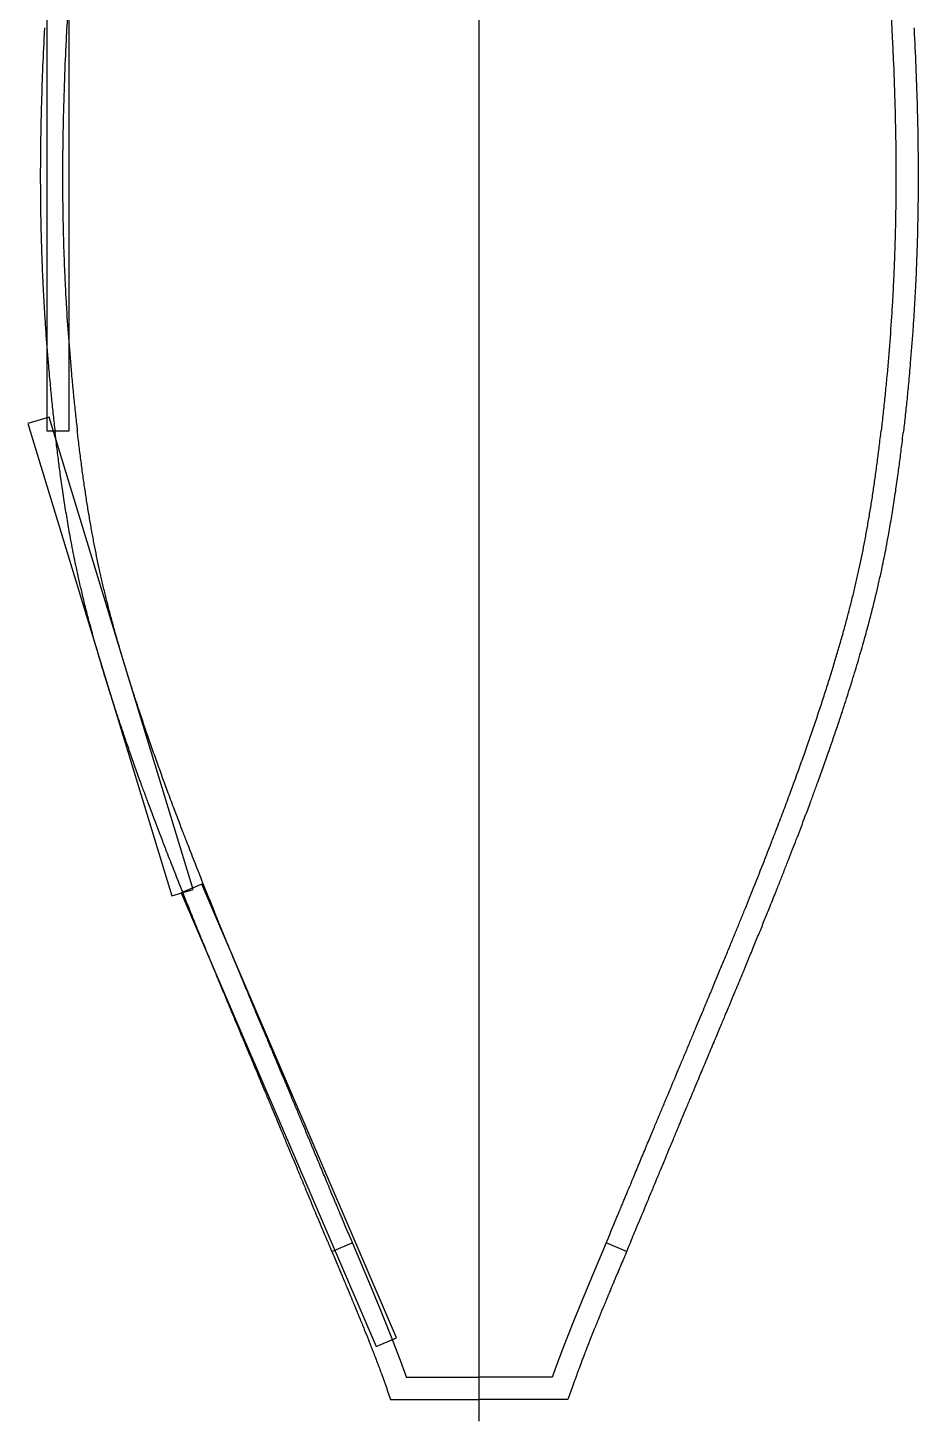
# Model space of a CAD drawing. Header units: millimetres. Extents: x -2789 to 12250, y -4440 to 7168.
# Drawn here: x -408 to 1396, y -4440 to -1618 of the extents above; entities that cross this region are included whole.
import ezdxf

# ---------------------------------------------------------------- set-up
doc = ezdxf.new("R2010")
doc.units = ezdxf.units.MM
doc.header["$MEASUREMENT"] = 0

msp = doc.modelspace()

# ---------------------------------------------------------------- linework, layer by layer
for p, q in [((506.47654, -4440.28565), (506.47654, 1371.62064)), ((506.47654, -4440.28565), (506.47654, 1371.62064)), ((207.80824, -4096.38565), (249.29307, -4078.94978)), ((805.14484, -4096.38565), (763.66001, -4078.94978))]:
    msp.add_line(p, q)
at = {"color": 7, "linetype": 'Continuous', "lineweight": 25}
for p, q in [((358.73433, -4351.38565), (506.47654, -4351.38565)), ((654.21875, -4351.38565), (506.47654, -4351.38565)), ((326.68929, -4396.38565), (506.47654, -4396.38565)), ((686.26379, -4396.38565), (506.47654, -4396.38565))]:
    msp.add_line(p, q, dxfattribs=at)
for points in [[(-369.44698, -2434.87613), (-324.44698, -2434.87613), (-324.44698, -1434.87613), (-369.44698, -1434.87613)], [(-116.22514, -3376.37728), (-73.18303, -3363.24805), (-364.94386, -2406.75674), (-407.98597, -2419.88598)], [(297.43956, -4289.44179), (338.78887, -4271.68695), (-55.76316, -3352.81335), (-97.11247, -3370.56819)]]:
    msp.add_lwpolyline(points, close=True)
for points, degree, knots in [([(-289.05049, -1173.17235), (-292.64562, -1201.25759), (-299.37897, -1257.47249), (-308.26676, -1342.0187), (-316.05608, -1426.69601), (-323.35374, -1519.61943), (-327.41443, -1584.33663), (-329.37152, -1620.80662)], 3, [-0.00000000049, -0.00000000049, -0.00000000049, -0.00000000049, 0.12506423712, 0.25012847473, 0.37519271234, 0.50025694995, 0.66157441955, 0.66157441955, 0.66157441955, 0.66157441955]), ([(1302.00357, -1173.17235), (1305.5987, -1201.25759), (1312.33205, -1257.47249), (1321.21984, -1342.0187), (1329.00915, -1426.69601), (1336.30682, -1519.61943), (1340.36751, -1584.33663), (1342.3246, -1620.80662)], 3, [-0.00000000049, -0.00000000049, -0.00000000049, -0.00000000049, 0.12506423712, 0.25012847473, 0.37519271234, 0.50025694995, 0.66157441955, 0.66157441955, 0.66157441955, 0.66157441955]), ([(-330.0551, -1633.80662), (-330.8661, -1649.55309), (-334.30641, -1721.86641), (-336.43374, -1794.24495), (-337.24793, -1850.8672)], 3, [0.68074107406, 0.68074107406, 0.68074107406, 0.68074107406, 0.75038542516, 1.00051390038, 1.00051390038, 1.00051390038, 1.00051390038]), ([(1343.00818, -1633.80662), (1343.81918, -1649.55309), (1347.25949, -1721.86641), (1349.38682, -1794.24495), (1350.20101, -1850.8672)], 3, [0.68074107406, 0.68074107406, 0.68074107406, 0.68074107406, 0.75038542516, 1.00051390038, 1.00051390038, 1.00051390038, 1.00051390038]), ([(-337.24793, -1850.8672), (-337.25974, -1851.7268), (-337.28316, -1853.45392), (-337.32785, -1856.84491), (-337.38029, -1861.00859), (-337.43759, -1865.87176), (-337.5065, -1872.18001), (-337.57886, -1879.7535), (-337.66339, -1891.07022), (-337.73106, -1905.21359), (-337.75121, -1922.14178), (-337.71035, -1939.03065), (-337.60843, -1955.87402), (-337.44548, -1972.67357), (-337.14684, -1995.01385), (-336.62098, -2022.82934), (-335.74606, -2056.02917), (-334.62682, -2089.06002), (-333.26521, -2121.88579), (-331.65424, -2154.64116), (-329.16157, -2198.4546), (-325.40433, -2253.39178), (-320.78393, -2308.68195), (-316.55912, -2353.28425), (-313.70159, -2381.27808), (-311.28027, -2403.78808), (-309.55113, -2419.35051), (-308.41882, -2429.25417), (-307.91494, -2433.60662)], 3, [0.00000335236, 0.00000335236, 0.00000335236, 0.00000335236, 0.00097991123, 0.0019564701, 0.00390958783, 0.00586270557, 0.00781582331, 0.01172205879, 0.01562829426, 0.02344076521, 0.03125323617, 0.03906570712, 0.04687817807, 0.05469064902, 0.06250311997, 0.07812806188, 0.09375300378, 0.10937794569, 0.12500288759, 0.1406278295, 0.1562527714, 0.18750265521, 0.21875253902, 0.23437748092, 0.25000242282, 0.25781489378, 0.26562736473, 0.27178794553, 0.27178794553, 0.27178794553, 0.27178794553]), ([(1350.20101, -1850.8672), (1350.21282, -1851.7268), (1350.23623, -1853.45392), (1350.28092, -1856.84491), (1350.33337, -1861.00859), (1350.39067, -1865.87176), (1350.45958, -1872.18001), (1350.53194, -1879.7535), (1350.61647, -1891.07022), (1350.68414, -1905.21359), (1350.70429, -1922.14178), (1350.66343, -1939.03065), (1350.56151, -1955.87402), (1350.39856, -1972.67357), (1350.09992, -1995.01385), (1349.57406, -2022.82934), (1348.69914, -2056.02917), (1347.5799, -2089.06002), (1346.21829, -2121.88579), (1344.60732, -2154.64116), (1342.11465, -2198.4546), (1338.35741, -2253.39178), (1333.73701, -2308.68195), (1329.5122, -2353.28425), (1326.65467, -2381.27808), (1324.23335, -2403.78808), (1322.50421, -2419.35051), (1321.3719, -2429.25417), (1320.86802, -2433.60662)], 3, [0.00000335236, 0.00000335236, 0.00000335236, 0.00000335236, 0.00097991123, 0.0019564701, 0.00390958783, 0.00586270557, 0.00781582331, 0.01172205879, 0.01562829426, 0.02344076521, 0.03125323617, 0.03906570712, 0.04687817807, 0.05469064902, 0.06250311997, 0.07812806188, 0.09375300378, 0.10937794569, 0.12500288759, 0.1406278295, 0.1562527714, 0.18750265521, 0.21875253902, 0.23437748092, 0.25000242282, 0.25781489378, 0.26562736473, 0.27178794553, 0.27178794553, 0.27178794553, 0.27178794553]), ([(-93.95602, -3246.40662), (-95.66183, -3241.96962), (-101.93413, -3225.60981), (-112.4395, -3197.91847), (-129.32894, -3152.65884), (-145.24163, -3108.84019), (-160.10509, -3066.6652), (-170.83571, -3035.55266), (-181.17579, -3004.88005), (-191.05338, -2974.86753), (-200.36045, -2945.8446), (-209.10505, -2917.79339), (-217.4065, -2890.32117), (-225.26773, -2863.42026), (-232.68779, -2837.09531), (-239.66842, -2811.34228), (-246.20477, -2786.18016), (-252.34683, -2761.43429), (-257.13493, -2741.16564), (-260.76365, -2725.18073), (-264.32095, -2709.05707), (-268.62385, -2688.68581), (-273.54414, -2663.96224), (-278.27989, -2638.6554), (-282.86542, -2612.58432), (-287.29023, -2585.80017), (-290.84567, -2562.87219), (-293.60898, -2544.17565), (-295.64024, -2529.98084), (-297.64518, -2515.50995), (-300.29575, -2495.76065), (-302.90731, -2475.36255), (-305.48051, -2454.30935), (-306.92638, -2442.11771), (-307.73177, -2435.19096), (-307.91516, -2433.60662)], 3, [0.27548243652, 0.27548243652, 0.27548243652, 0.27548243652, 0.2812506152, 0.29687551499, 0.31250041479, 0.34375021438, 0.35937511418, 0.37500001397, 0.39062491377, 0.40624981356, 0.42187471336, 0.43749961315, 0.45312451295, 0.46874941274, 0.48437431254, 0.49999921233, 0.51562411213, 0.53124901192, 0.54687391172, 0.55468636162, 0.56249881151, 0.57812371131, 0.5937486111, 0.6093735109, 0.62499841069, 0.64062331049, 0.65624821029, 0.66406066018, 0.67187311008, 0.67968555998, 0.68749800988, 0.70312290967, 0.71093535957, 0.71874780947, 0.72106012989, 0.72106012989, 0.72106012989, 0.72106012989]), ([(1106.9091, -3246.40662), (1108.61491, -3241.96962), (1114.88721, -3225.60981), (1125.39258, -3197.91847), (1142.28202, -3152.65884), (1158.19471, -3108.84019), (1173.05817, -3066.6652), (1183.78879, -3035.55266), (1194.12887, -3004.88005), (1204.00646, -2974.86753), (1213.31353, -2945.8446), (1222.05813, -2917.79339), (1230.35958, -2890.32117), (1238.2208, -2863.42026), (1245.64087, -2837.09531), (1252.62149, -2811.34228), (1259.15784, -2786.18016), (1265.29991, -2761.43429), (1270.08801, -2741.16564), (1273.71673, -2725.18073), (1277.27403, -2709.05707), (1281.57693, -2688.68581), (1286.49722, -2663.96224), (1291.23297, -2638.6554), (1295.8185, -2612.58432), (1300.24331, -2585.80017), (1303.79875, -2562.87219), (1306.56206, -2544.17565), (1308.59332, -2529.98084), (1310.59826, -2515.50995), (1313.24883, -2495.76065), (1315.86039, -2475.36255), (1318.43359, -2454.30935), (1319.87946, -2442.11771), (1320.68485, -2435.19096), (1320.86823, -2433.60662)], 3, [0.27548243652, 0.27548243652, 0.27548243652, 0.27548243652, 0.2812506152, 0.29687551499, 0.31250041479, 0.34375021438, 0.35937511418, 0.37500001397, 0.39062491377, 0.40624981356, 0.42187471336, 0.43749961315, 0.45312451295, 0.46874941274, 0.48437431254, 0.49999921233, 0.51562411213, 0.53124901192, 0.54687391172, 0.55468636162, 0.56249881151, 0.57812371131, 0.5937486111, 0.6093735109, 0.62499841069, 0.64062331049, 0.65624821029, 0.66406066018, 0.67187311008, 0.67968555998, 0.68749800988, 0.70312290967, 0.71093535957, 0.71874780947, 0.72106012989, 0.72106012989, 0.72106012989, 0.72106012989]), ([(195.77685, -3950.83133), (191.69751, -3941.01231), (185.57895, -3926.28648), (177.41565, -3906.64261), (172.32164, -3894.38605), (168.2267, -3884.5338), (164.24626, -3874.95962), (159.49667, -3863.54049), (154.15529, -3850.70711), (149.17203, -3838.74328), (145.7053, -3830.42765), (143.50315, -3825.14867), (142.07196, -3821.71874), (138.05338, -3812.09194), (133.37105, -3800.88909), (128.38969, -3788.98391), (125.83923, -3782.89093), (123.22895, -3776.65744), (121.00398, -3771.34604), (119.19389, -3767.02619), (118.05059, -3764.29815), (117.1274, -3762.09558), (116.43422, -3760.44191), (115.72605, -3758.75262), (114.61158, -3756.09472), (112.95342, -3752.14094), (110.52211, -3746.34471), (107.65368, -3739.50727), (104.34693, -3731.6257), (100.60182, -3722.69999), (96.41936, -3712.73248), (92.9514, -3704.46816), (90.50627, -3698.64142), (88.83063, -3694.64844), (85.92377, -3687.72083), (81.87591, -3678.07161), (75.60966, -3663.12916), (68.17725, -3645.39604), (59.89765, -3625.62498), (52.25652, -3607.36062), (45.25952, -3590.61651), (39.94843, -3577.88925), (36.0504, -3568.53641), (32.24575, -3559.40013), (27.55093, -3548.1131), (22.05057, -3534.86763), (16.67406, -3521.8982), (11.42404, -3509.21119), (4.59148, -3492.66879), (-3.63236, -3472.69844), (-11.44345, -3453.64789), (-17.42407, -3439.00952), (-23.32123, -3424.54037), (-30.55312, -3406.73003), (-41.81953, -3378.83927), (-52.63017, -3351.85458), (-62.9883, -3325.76792), (-73.03198, -3300.31217), (-83.3951, -3273.78525), (-91.04111, -3253.9886), (-93.95602, -3246.40662)], 3, [0.00000241888, 0.00000241888, 0.00000241888, 0.00000241888, 0.01562731868, 0.02343976858, 0.03125221847, 0.03515844342, 0.03906466837, 0.04687711827, 0.05468956817, 0.06250201807, 0.07031446796, 0.07226758044, 0.07422069291, 0.07812691786, 0.09375181766, 0.0976580426, 0.10156426755, 0.1054704925, 0.10937671745, 0.11132982993, 0.1132829424, 0.11425949864, 0.11523605487, 0.11621261111, 0.11718916735, 0.11914227982, 0.1210953923, 0.12304850477, 0.12500161725, 0.12695472972, 0.1289078422, 0.13086095467, 0.13134923279, 0.13183751091, 0.13281406714, 0.13476717962, 0.13672029209, 0.14062651704, 0.14453274199, 0.14843896694, 0.15234519189, 0.15625141684, 0.15820452931, 0.16015764179, 0.16406386673, 0.16797009168, 0.17187631663, 0.17578254158, 0.17968876653, 0.18750121643, 0.19531366633, 0.19921989127, 0.20312611622, 0.21093856612, 0.21875101602, 0.23437591581, 0.24218836571, 0.25000081561, 0.2656257154, 0.27548243652, 0.27548243652, 0.27548243652, 0.27548243652]), ([(817.17623, -3950.83133), (821.25557, -3941.01231), (827.37412, -3926.28648), (835.53743, -3906.64261), (840.63144, -3894.38605), (844.72638, -3884.5338), (848.70682, -3874.95962), (853.45641, -3863.54049), (858.79779, -3850.70711), (863.78105, -3838.74328), (867.24778, -3830.42765), (869.44992, -3825.14867), (870.88112, -3821.71874), (874.8997, -3812.09194), (879.58203, -3800.88909), (884.56339, -3788.98391), (887.11385, -3782.89093), (889.72413, -3776.65744), (891.9491, -3771.34604), (893.75919, -3767.02619), (894.90249, -3764.29815), (895.82568, -3762.09558), (896.51886, -3760.44191), (897.22703, -3758.75262), (898.3415, -3756.09472), (899.99966, -3752.14094), (902.43097, -3746.34471), (905.29939, -3739.50727), (908.60615, -3731.6257), (912.35126, -3722.69999), (916.53372, -3712.73248), (920.00168, -3704.46816), (922.4468, -3698.64142), (924.12245, -3694.64844), (927.02931, -3687.72083), (931.07717, -3678.07161), (937.34342, -3663.12916), (944.77583, -3645.39604), (953.05543, -3625.62498), (960.69656, -3607.36062), (967.69356, -3590.61651), (973.00465, -3577.88925), (976.90268, -3568.53641), (980.70733, -3559.40013), (985.40215, -3548.1131), (990.90251, -3534.86763), (996.27902, -3521.8982), (1001.52903, -3509.21119), (1008.3616, -3492.66879), (1016.58543, -3472.69844), (1024.39653, -3453.64789), (1030.37715, -3439.00952), (1036.27431, -3424.54037), (1043.5062, -3406.73003), (1054.77261, -3378.83927), (1065.58325, -3351.85458), (1075.94138, -3325.76792), (1085.98506, -3300.31217), (1096.34817, -3273.78525), (1103.99419, -3253.9886), (1106.9091, -3246.40662)], 3, [0.00000241888, 0.00000241888, 0.00000241888, 0.00000241888, 0.01562731868, 0.02343976858, 0.03125221847, 0.03515844342, 0.03906466837, 0.04687711827, 0.05468956817, 0.06250201807, 0.07031446796, 0.07226758044, 0.07422069291, 0.07812691786, 0.09375181766, 0.0976580426, 0.10156426755, 0.1054704925, 0.10937671745, 0.11132982993, 0.1132829424, 0.11425949864, 0.11523605487, 0.11621261111, 0.11718916735, 0.11914227982, 0.1210953923, 0.12304850477, 0.12500161725, 0.12695472972, 0.1289078422, 0.13086095467, 0.13134923279, 0.13183751091, 0.13281406714, 0.13476717962, 0.13672029209, 0.14062651704, 0.14453274199, 0.14843896694, 0.15234519189, 0.15625141684, 0.15820452931, 0.16015764179, 0.16406386673, 0.16797009168, 0.17187631663, 0.17578254158, 0.17968876653, 0.18750121643, 0.19531366633, 0.19921989127, 0.20312611622, 0.21093856612, 0.21875101602, 0.23437591581, 0.24218836571, 0.25000081561, 0.2656257154, 0.27548243652, 0.27548243652, 0.27548243652, 0.27548243652]), ([(241.00117, -4059.20662), (240.76985, -4058.65512), (240.27782, -4057.48185), (239.76884, -4056.26795), (239.21127, -4054.93791), (238.51948, -4053.28744), (236.7031, -4048.95289), (232.97963, -4040.06025), (228.21415, -4028.66556), (223.26669, -4016.8228), (216.8548, -4001.45902), (204.69921, -3972.29186), (195.77685, -3950.83133)], 2, [0.74123482839, 0.74123482839, 0.74123482839, 0.74442754189, 0.74810470859, 0.7517818753, 0.755459042, 0.76097479206, 0.77936062559, 0.80877795923, 0.83819529287, 0.86761262651, 0.91173862697, 0.99999062789, 0.99999062789, 0.99999062789]), ([(771.95191, -4059.20662), (772.18323, -4058.65512), (772.67526, -4057.48185), (773.18424, -4056.26795), (773.74181, -4054.93791), (774.4336, -4053.28744), (776.24997, -4048.95289), (779.97345, -4040.06025), (784.73893, -4028.66556), (789.68639, -4016.8228), (796.09828, -4001.45902), (808.25387, -3972.29186), (817.17623, -3950.83133)], 2, [0.74123482839, 0.74123482839, 0.74123482839, 0.74442754189, 0.74810470859, 0.7517818753, 0.755459042, 0.76097479206, 0.77936062559, 0.80877795923, 0.83819529287, 0.86761262651, 0.91173862697, 0.99999062789, 0.99999062789, 0.99999062789]), ([(241.00275, -4059.20662), (241.16508, -4059.59364), (242.13168, -4061.89791), (244.09317, -4066.57155), (247.05965, -4073.63559), (250.91606, -4082.81159), (254.3767, -4091.04035), (256.91439, -4097.07211), (258.7887, -4101.52589), (260.12969, -4104.71181), (261.00516, -4106.7915), (261.49654, -4107.95869), (261.88634, -4108.88456), (262.31322, -4109.89852), (262.83479, -4111.13749), (263.76664, -4113.35128), (265.18542, -4116.72257), (267.15575, -4121.40583), (270.54891, -4129.47482), (274.66444, -4139.27227), (277.7538, -4146.63656), (279.75774, -4151.41852), (281.10425, -4154.6346), (282.00723, -4156.79278), (282.63103, -4158.28452), (283.11879, -4159.45139), (283.53566, -4160.44906), (283.79902, -4161.07955), (283.92922, -4161.39132), (284.00193, -4161.56542), (284.05664, -4161.69643), (284.15288, -4161.92692), (284.26427, -4162.19369), (284.46724, -4162.67987), (284.87101, -4163.6472), (285.49661, -4165.14656), (286.20701, -4166.85006), (287.08944, -4168.96724), (288.31313, -4171.9056), (290.03895, -4176.05433), (292.40825, -4181.75985), (295.0447, -4188.12404), (297.60987, -4194.33195), (300.1038, -4200.38371), (302.2237, -4205.54249), (303.70459, -4209.15432), (304.72561, -4211.64838), (305.37465, -4213.23572), (305.69692, -4214.02436), (305.87636, -4214.4636), (306.01533, -4214.80385), (306.19132, -4215.23481), (306.40316, -4215.75373), (306.78628, -4216.69252), (307.54887, -4218.56253), (308.72766, -4221.45734), (310.39653, -4225.56378), (312.70152, -4231.25262), (315.28786, -4237.66241), (317.82629, -4243.98054), (320.31685, -4250.2071), (322.45421, -4255.57528), (323.95849, -4259.36687), (325.14991, -4262.37719), (326.18218, -4264.99186), (326.84007, -4266.66137), (327.2058, -4267.59034), (327.49002, -4268.31273), (327.8286, -4269.17389), (328.23914, -4270.21888), (328.9791, -4272.10443), (330.12067, -4275.01993), (331.41319, -4278.33105), (333.01321, -4282.44259), (335.22056, -4288.14176), (337.69345, -4294.56829), (340.11657, -4300.90814), (342.48994, -4307.16142), (344.52316, -4312.55743), (345.95212, -4316.37115), (346.94168, -4319.02231), (347.57216, -4320.71637), (347.92201, -4321.65779), (348.19625, -4322.39648), (348.50633, -4323.23256), (348.88512, -4324.25504), (349.56656, -4326.09749), (350.61708, -4328.9473), (352.10165, -4332.99272), (353.85364, -4337.79989), (355.28845, -4341.7648), (356.21242, -4344.33046), (356.70236, -4345.6951), (357.06758, -4346.71363), (358.01269, -4349.35492), (358.73433, -4351.38565)], 2, [0.25880208547, 0.25880208547, 0.25880208547, 0.26105035146, 0.27208060977, 0.28678762085, 0.30884813748, 0.3309086541, 0.34561566518, 0.35664592349, 0.36399942903, 0.36951455819, 0.37227212277, 0.37411049915, 0.37594887554, 0.37778725192, 0.3805448165, 0.38605994566, 0.3934134512, 0.40444370951, 0.42650422613, 0.44856474276, 0.46327175384, 0.47430201215, 0.48165551769, 0.48717064685, 0.49084739962, 0.49452415239, 0.49728171697, 0.49866049926, 0.4993498904, 0.4998094845, 0.50026907859, 0.50072867269, 0.50141806384, 0.50279684612, 0.5055544107, 0.50923116347, 0.51290791624, 0.5184230454, 0.52577655094, 0.53680680925, 0.55151382033, 0.56622083142, 0.5809278425, 0.59563485358, 0.60666511189, 0.61401861743, 0.61953374659, 0.62229131117, 0.62367009346, 0.62458928165, 0.62550846984, 0.62642765804, 0.62780644032, 0.6305640049, 0.63607913406, 0.6434326396, 0.65446289791, 0.66916990899, 0.68387692008, 0.69858393116, 0.71329094224, 0.72432120055, 0.73167470609, 0.73902821163, 0.74454334079, 0.74730090537, 0.74913928175, 0.75097765814, 0.75281603452, 0.7555735991, 0.76108872826, 0.7684422338, 0.77579573934, 0.78682599765, 0.80153300873, 0.81624001982, 0.8309470309, 0.84565404198, 0.85668430029, 0.86403780583, 0.86955293499, 0.87231049957, 0.87414887595, 0.87598725234, 0.87782562872, 0.8805831933, 0.88609832246, 0.893451828, 0.90448208631, 0.91551234462, 0.92286585016, 0.92746179113, 0.92930016751, 0.93205773209, 0.94124961402, 0.94124961402, 0.94124961402]), ([(771.95033, -4059.20662), (771.788, -4059.59364), (770.8214, -4061.89791), (768.85991, -4066.57155), (765.89343, -4073.63559), (762.03702, -4082.81159), (758.57638, -4091.04035), (756.03869, -4097.07211), (754.16437, -4101.52589), (752.82339, -4104.71181), (751.94792, -4106.7915), (751.45654, -4107.95869), (751.06674, -4108.88456), (750.63986, -4109.89852), (750.11829, -4111.13749), (749.18644, -4113.35128), (747.76766, -4116.72257), (745.79733, -4121.40583), (742.40417, -4129.47482), (738.28864, -4139.27227), (735.19928, -4146.63656), (733.19534, -4151.41852), (731.84883, -4154.6346), (730.94585, -4156.79278), (730.32205, -4158.28452), (729.83429, -4159.45139), (729.41742, -4160.44906), (729.15406, -4161.07955), (729.02385, -4161.39132), (728.95115, -4161.56542), (728.89644, -4161.69643), (728.80019, -4161.92692), (728.68881, -4162.19369), (728.48583, -4162.67987), (728.08207, -4163.6472), (727.45647, -4165.14656), (726.74607, -4166.85006), (725.86364, -4168.96724), (724.63995, -4171.9056), (722.91413, -4176.05433), (720.54483, -4181.75985), (717.90838, -4188.12404), (715.34321, -4194.33195), (712.84928, -4200.38371), (710.72938, -4205.54249), (709.24849, -4209.15432), (708.22747, -4211.64838), (707.57843, -4213.23572), (707.25615, -4214.02436), (707.07671, -4214.4636), (706.93774, -4214.80385), (706.76176, -4215.23481), (706.54992, -4215.75373), (706.1668, -4216.69252), (705.40421, -4218.56253), (704.22542, -4221.45734), (702.55655, -4225.56378), (700.25156, -4231.25262), (697.66522, -4237.66241), (695.12679, -4243.98054), (692.63623, -4250.2071), (690.49887, -4255.57528), (688.99459, -4259.36687), (687.80317, -4262.37719), (686.77089, -4264.99186), (686.113, -4266.66137), (685.74728, -4267.59034), (685.46306, -4268.31273), (685.12448, -4269.17389), (684.71394, -4270.21888), (683.97398, -4272.10443), (682.83241, -4275.01993), (681.53989, -4278.33105), (679.93987, -4282.44259), (677.73252, -4288.14176), (675.25963, -4294.56829), (672.83651, -4300.90814), (670.46314, -4307.16142), (668.42992, -4312.55743), (667.00096, -4316.37115), (666.0114, -4319.02231), (665.38092, -4320.71637), (665.03107, -4321.65779), (664.75683, -4322.39648), (664.44675, -4323.23256), (664.06796, -4324.25504), (663.38652, -4326.09749), (662.336, -4328.9473), (660.85143, -4332.99272), (659.09944, -4337.79989), (657.66462, -4341.7648), (656.74066, -4344.33046), (656.25071, -4345.6951), (655.8855, -4346.71363), (654.94039, -4349.35492), (654.21875, -4351.38565)], 2, [0.25880208547, 0.25880208547, 0.25880208547, 0.26105035146, 0.27208060977, 0.28678762085, 0.30884813748, 0.3309086541, 0.34561566518, 0.35664592349, 0.36399942903, 0.36951455819, 0.37227212277, 0.37411049915, 0.37594887554, 0.37778725192, 0.3805448165, 0.38605994566, 0.3934134512, 0.40444370951, 0.42650422613, 0.44856474276, 0.46327175384, 0.47430201215, 0.48165551769, 0.48717064685, 0.49084739962, 0.49452415239, 0.49728171697, 0.49866049926, 0.4993498904, 0.4998094845, 0.50026907859, 0.50072867269, 0.50141806384, 0.50279684612, 0.5055544107, 0.50923116347, 0.51290791624, 0.5184230454, 0.52577655094, 0.53680680925, 0.55151382033, 0.56622083142, 0.5809278425, 0.59563485358, 0.60666511189, 0.61401861743, 0.61953374659, 0.62229131117, 0.62367009346, 0.62458928165, 0.62550846984, 0.62642765804, 0.62780644032, 0.6305640049, 0.63607913406, 0.6434326396, 0.65446289791, 0.66916990899, 0.68387692008, 0.69858393116, 0.71329094224, 0.72432120055, 0.73167470609, 0.73902821163, 0.74454334079, 0.74730090537, 0.74913928175, 0.75097765814, 0.75281603452, 0.7555735991, 0.76108872826, 0.7684422338, 0.77579573934, 0.78682599765, 0.80153300873, 0.81624001982, 0.8309470309, 0.84565404198, 0.85668430029, 0.86403780583, 0.86955293499, 0.87231049957, 0.87414887595, 0.87598725234, 0.87782562872, 0.8805831933, 0.88609832246, 0.893451828, 0.90448208631, 0.91551234462, 0.92286585016, 0.92746179113, 0.92930016751, 0.93205773209, 0.94124961402, 0.94124961402, 0.94124961402])]:
    msp.add_open_spline(points, degree=degree, knots=knots, dxfattribs=at)
at = {"color": 7, "linetype": 'Continuous'}
for points, knots in [([(-374.99554, -1631.49205), (-377.5362, -1680.8222), (-379.47791, -1730.18982), (-381.42023, -1803.1254), (-381.90466, -1826.67113), (-382.24328, -1850.2202)], [0.68074107406, 0.68074107406, 0.68074107406, 0.68074107406, 0.89730656769, 0.89730656769, 1.00051390038, 1.00051390038, 1.00051390038, 1.00051390038]), ([(1387.94862, -1631.49205), (1390.48927, -1680.8222), (1392.43099, -1730.18982), (1394.37331, -1803.1254), (1394.85774, -1826.67113), (1395.19635, -1850.2202)], [0.68074107406, 0.68074107406, 0.68074107406, 0.68074107406, 0.89730656769, 0.89730656769, 1.00051390038, 1.00051390038, 1.00051390038, 1.00051390038]), ([(-382.24368, -1850.24888), (-382.25822, -1851.30712), (-382.27259, -1852.37051), (-382.30048, -1854.46944), (-382.31404, -1855.50862), (-382.35293, -1858.54346), (-382.37729, -1860.51713), (-382.4407, -1865.86402), (-382.477, -1869.1741), (-382.53235, -1874.6907), (-382.55333, -1876.93929), (-382.59238, -1881.49111), (-382.61009, -1883.78336), (-382.63967, -1888.02208), (-382.65208, -1889.97745), (-382.67456, -1893.89328), (-382.6846, -1895.85094), (-382.7111, -1901.72238), (-382.72394, -1905.63442), (-382.75122, -1918.94446), (-382.74256, -1928.32813), (-382.66936, -1947.05743), (-382.60481, -1956.40191), (-382.23497, -1993.68595), (-381.70644, -2021.4672), (-380.58171, -2061.28286), (-380.18755, -2073.46003), (-379.11398, -2102.87079), (-378.38494, -2120.0552), (-377.04074, -2147.81123), (-376.48933, -2158.38954), (-375.30642, -2179.58228), (-374.67518, -2190.19173), (-373.3335, -2211.43037), (-372.62299, -2222.06071), (-370.37195, -2253.99285), (-368.71215, -2275.3323), (-365.6904, -2310.88484), (-364.41954, -2325.05085), (-362.01784, -2350.49647), (-360.91398, -2361.75344), (-359.19872, -2378.61428), (-358.62053, -2384.19864), (-357.42613, -2395.53664), (-356.80904, -2401.29308), (-355.02134, -2417.69536), (-353.8322, -2428.27948), (-352.61639, -2438.7816)], [0.00000335236, 0.00000335236, 0.00000335236, 0.00000335236, 0.0011978644, 0.0011978644, 0.00239237643, 0.00239237643, 0.00470904597, 0.00470904597, 0.00876946544, 0.00876946544, 0.01166302842, 0.01166302842, 0.01476937042, 0.01476937042, 0.01744770908, 0.01744770908, 0.02012604774, 0.02012604774, 0.02548272506, 0.02548272506, 0.03836812608, 0.03836812608, 0.05125352709, 0.05125352709, 0.0898872671, 0.0898872671, 0.10697375758, 0.10697375758, 0.13128736404, 0.13128736404, 0.14625383902, 0.14625383902, 0.161220314, 0.161220314, 0.17618678898, 0.17618678898, 0.20611973895, 0.20611973895, 0.22585022252, 0.22585022252, 0.24144334176, 0.24144334176, 0.24915045101, 0.24915045101, 0.25706612084, 0.25706612084, 0.27178794553, 0.27178794553, 0.27178794553, 0.27178794553]), ([(1395.19676, -1850.24888), (1395.2113, -1851.30712), (1395.22567, -1852.37051), (1395.25356, -1854.46944), (1395.26712, -1855.50862), (1395.30601, -1858.54346), (1395.33037, -1860.51713), (1395.39378, -1865.86402), (1395.43008, -1869.1741), (1395.48543, -1874.6907), (1395.50641, -1876.93929), (1395.54546, -1881.49111), (1395.56317, -1883.78336), (1395.59275, -1888.02208), (1395.60516, -1889.97745), (1395.62764, -1893.89328), (1395.63768, -1895.85094), (1395.66418, -1901.72238), (1395.67702, -1905.63442), (1395.7043, -1918.94446), (1395.69564, -1928.32813), (1395.62244, -1947.05743), (1395.55788, -1956.40191), (1395.18805, -1993.68595), (1394.65952, -2021.4672), (1393.53479, -2061.28286), (1393.14063, -2073.46003), (1392.06706, -2102.87079), (1391.33802, -2120.0552), (1389.99382, -2147.81123), (1389.44241, -2158.38955), (1388.2595, -2179.58228), (1387.62826, -2190.19174), (1386.28658, -2211.43037), (1385.57607, -2222.06072), (1383.32503, -2253.99285), (1381.66523, -2275.3323), (1378.64348, -2310.88484), (1377.37262, -2325.05085), (1374.97092, -2350.49647), (1373.86706, -2361.75345), (1372.1518, -2378.61429), (1371.5736, -2384.19865), (1370.37921, -2395.53664), (1369.76212, -2401.29308), (1367.97442, -2417.69536), (1366.78528, -2428.27948), (1365.56947, -2438.7816)], [0.00000335236, 0.00000335236, 0.00000335236, 0.00000335236, 0.0011978644, 0.0011978644, 0.00239237643, 0.00239237643, 0.00470904597, 0.00470904597, 0.00876946544, 0.00876946544, 0.01166302842, 0.01166302842, 0.01476937042, 0.01476937042, 0.01744770908, 0.01744770908, 0.02012604774, 0.02012604774, 0.02548272505, 0.02548272505, 0.03836812608, 0.03836812608, 0.0512535271, 0.0512535271, 0.08988726712, 0.08988726712, 0.1069737576, 0.1069737576, 0.13128736415, 0.13128736415, 0.1462538392, 0.1462538392, 0.16122031425, 0.16122031425, 0.1761867893, 0.1761867893, 0.20611973939, 0.20611973939, 0.22585022334, 0.22585022334, 0.24144334297, 0.24144334297, 0.24915045213, 0.24915045213, 0.25706612165, 0.25706612165, 0.27178794553, 0.27178794553, 0.27178794553, 0.27178794553]), ([(-135.95887, -3262.5547), (-141.49442, -3248.15615), (-146.87841, -3234.02511), (-155.81795, -3210.33917), (-159.4465, -3200.65794), (-165.82185, -3183.52422), (-168.594, -3176.03024), (-174.06788, -3161.1437), (-176.76862, -3153.75382), (-183.12617, -3136.2491), (-186.74877, -3126.18574), (-194.02322, -3105.79172), (-197.66624, -3095.47633), (-204.51366, -3075.88786), (-207.73007, -3066.59785), (-214.06008, -3048.13349), (-217.17505, -3038.95494), (-223.29206, -3020.74442), (-226.29418, -3011.71217), (-231.55611, -2995.70851), (-233.84016, -2988.69991), (-238.31367, -2974.84662), (-240.50411, -2967.99906), (-245.42755, -2952.45764), (-248.12901, -2943.81814), (-255.1129, -2921.17367), (-259.29228, -2907.29752), (-267.32455, -2879.95377), (-271.17646, -2866.48934), (-278.07214, -2841.69945), (-281.15604, -2830.32305), (-286.61107, -2809.64307), (-289.01958, -2800.28891), (-293.68021, -2781.73134), (-295.93108, -2772.53196), (-299.09764, -2759.23172), (-300.07676, -2755.06557), (-302.04035, -2746.59937), (-303.02217, -2742.30649), (-304.96106, -2733.7032), (-305.91967, -2729.3856), (-307.81583, -2720.71529), (-308.75301, -2716.36432), (-311.12305, -2705.19155), (-312.53939, -2698.35188), (-315.31742, -2684.6044), (-316.68003, -2677.69178), (-319.55099, -2662.75629), (-321.05274, -2654.71476), (-324.5863, -2635.23836), (-326.5964, -2623.70314), (-330.52081, -2600.24736), (-332.43594, -2588.32231), (-335.29746, -2569.75463), (-336.2774, -2563.25425), (-338.09456, -2550.92987), (-338.93416, -2545.12271), (-340.59717, -2533.39173), (-341.42113, -2527.46411), (-343.57167, -2511.68983), (-344.89023, -2501.71121), (-346.85954, -2486.3389), (-347.5208, -2481.0957), (-348.82373, -2470.60253), (-349.46548, -2465.355), (-350.95107, -2453.02613), (-351.78953, -2445.92713), (-352.61671, -2438.78067)], [0.27548243652, 0.27548243652, 0.27548243652, 0.27548243652, 0.29409345854, 0.29409345854, 0.30726761013, 0.30726761013, 0.31765366883, 0.31765366883, 0.32803972753, 0.32803972753, 0.34244268526, 0.34244268526, 0.35756136258, 0.35756136258, 0.37139152463, 0.37139152463, 0.38522168668, 0.38522168668, 0.39905184873, 0.39905184873, 0.41001671784, 0.41001671784, 0.42098158696, 0.42098158696, 0.4351894443, 0.4351894443, 0.45858940797, 0.45858940797, 0.48198937165, 0.48198937165, 0.50234295023, 0.50234295023, 0.5195146393, 0.5195146393, 0.53668632837, 0.53668632837, 0.54456695838, 0.54456695838, 0.55277183917, 0.55277183917, 0.56097671995, 0.56097671995, 0.56918160074, 0.56918160074, 0.58197858462, 0.58197858462, 0.5947755685, 0.5947755685, 0.60937041136, 0.60937041136, 0.62965980437, 0.62965980437, 0.64994919739, 0.64994919739, 0.66073572892, 0.66073572892, 0.67023125465, 0.67023125465, 0.67972678037, 0.67972678037, 0.6951557487, 0.6951557487, 0.70301858847, 0.70301858847, 0.71073069133, 0.71073069133, 0.72106012989, 0.72106012989, 0.72106012989, 0.72106012989]), ([(1148.91195, -3262.5547), (1154.4475, -3248.15615), (1159.83149, -3234.02511), (1168.77103, -3210.33917), (1172.39957, -3200.65794), (1178.77493, -3183.52422), (1181.54708, -3176.03024), (1187.02096, -3161.1437), (1189.72169, -3153.75382), (1196.07925, -3136.2491), (1199.70185, -3126.18574), (1206.97629, -3105.79172), (1210.61932, -3095.47633), (1217.46674, -3075.88786), (1220.68314, -3066.59785), (1227.01316, -3048.13349), (1230.12813, -3038.95494), (1236.24513, -3020.74442), (1239.24726, -3011.71217), (1244.50919, -2995.70851), (1246.79324, -2988.69991), (1251.26675, -2974.84662), (1253.45719, -2967.99906), (1258.38063, -2952.45764), (1261.08209, -2943.81814), (1268.06598, -2921.17367), (1272.24536, -2907.29752), (1280.27763, -2879.95377), (1284.12954, -2866.48934), (1291.02522, -2841.69945), (1294.10912, -2830.32305), (1299.56415, -2809.64307), (1301.97266, -2800.28891), (1306.63328, -2781.73134), (1308.88416, -2772.53196), (1312.05072, -2759.23172), (1313.02984, -2755.06558), (1314.99343, -2746.59937), (1315.97525, -2742.30649), (1317.91414, -2733.7032), (1318.87275, -2729.3856), (1320.76891, -2720.71529), (1321.70609, -2716.36432), (1324.07613, -2705.19155), (1325.49247, -2698.35188), (1328.27049, -2684.6044), (1329.63311, -2677.69178), (1332.50406, -2662.75629), (1334.00582, -2654.71476), (1337.53938, -2635.23836), (1339.54948, -2623.70314), (1343.47389, -2600.24736), (1345.38901, -2588.32231), (1348.25054, -2569.75463), (1349.23048, -2563.25425), (1351.04764, -2550.92987), (1351.88723, -2545.12271), (1353.55025, -2533.39173), (1354.37421, -2527.46411), (1356.52475, -2511.68983), (1357.84331, -2501.71121), (1359.81262, -2486.3389), (1360.47387, -2481.0957), (1361.77681, -2470.60253), (1362.41856, -2465.355), (1363.90415, -2453.02613), (1364.74261, -2445.92712), (1365.56979, -2438.78067)], [0.27548243652, 0.27548243652, 0.27548243652, 0.27548243652, 0.29409345854, 0.29409345854, 0.30726761013, 0.30726761013, 0.31765366883, 0.31765366883, 0.32803972753, 0.32803972753, 0.34244268526, 0.34244268526, 0.35756136259, 0.35756136259, 0.37139152463, 0.37139152463, 0.38522168668, 0.38522168668, 0.39905184872, 0.39905184872, 0.41001671784, 0.41001671784, 0.42098158695, 0.42098158695, 0.4351894443, 0.4351894443, 0.45858940799, 0.45858940799, 0.48198937168, 0.48198937168, 0.50234295028, 0.50234295028, 0.51951463925, 0.51951463925, 0.53668632822, 0.53668632822, 0.54456695825, 0.54456695825, 0.55277183913, 0.55277183913, 0.56097672002, 0.56097672002, 0.5691816009, 0.5691816009, 0.58197858494, 0.58197858494, 0.59477556899, 0.59477556899, 0.60937041172, 0.60937041172, 0.62965980458, 0.62965980458, 0.64994919744, 0.64994919744, 0.66073572899, 0.66073572899, 0.67023125477, 0.67023125477, 0.67972678054, 0.67972678054, 0.69515574927, 0.69515574927, 0.70301858909, 0.70301858909, 0.71073069198, 0.71073069198, 0.72106012989, 0.72106012989, 0.72106012989, 0.72106012989]), ([(154.2205, -3968.09602), (151.84858, -3962.38678), (149.47676, -3956.67815), (143.83618, -3943.10293), (140.56601, -3935.23324), (135.53148, -3923.11873), (133.76721, -3918.87364), (131.04911, -3912.33372), (130.09632, -3910.04128), (128.18998, -3905.45467), (127.23853, -3903.16562), (125.36349, -3898.6551), (124.43853, -3896.43034), (121.70313, -3889.85192), (119.93198, -3885.59367), (114.7746, -3873.19781), (111.54402, -3865.43814), (107.64914, -3856.08986), (106.79334, -3854.03629), (105.14834, -3850.08994), (104.35782, -3848.19396), (103.05396, -3845.06759), (102.53179, -3843.81577), (101.50546, -3841.35576), (101.00105, -3840.14697), (99.35815, -3836.21061), (98.2031, -3833.44429), (93.62408, -3822.482), (90.02183, -3813.86731), (85.51181, -3803.09193), (84.7998, -3801.39108), (82.64289, -3796.23946), (81.17717, -3792.73979), (79.05723, -3787.67962), (78.42595, -3786.17297), (76.98473, -3782.7337), (76.17085, -3780.79178), (75.1641, -3778.39002), (74.97684, -3777.94332), (74.59666, -3777.0364), (74.40252, -3776.5733), (73.85918, -3775.27738), (73.48829, -3774.39287), (72.68859, -3772.48588), (72.25856, -3771.46049), (70.87556, -3768.16304), (69.82886, -3765.66768), (66.30169, -3757.25963), (63.44298, -3750.44592), (58.09861, -3737.70886), (55.94042, -3732.56554), (52.89384, -3725.3053), (52.16505, -3723.56855), (50.83871, -3720.40785), (50.2477, -3718.99945), (49.2049, -3716.51447), (48.75623, -3715.44531), (47.85186, -3713.29022), (47.39865, -3712.21019), (46.49716, -3710.06182), (46.04804, -3708.99146), (44.70655, -3705.79423), (43.82034, -3703.68192), (40.62814, -3696.07249), (38.36854, -3690.68484), (33.95673, -3680.16297), (31.80511, -3675.03016), (25.51294, -3660.0156), (21.53497, -3650.51756), (15.58161, -3636.29339), (13.46338, -3631.23023), (9.08881, -3620.76896), (6.85489, -3615.42379), (2.4792, -3604.94754), (0.34433, -3599.83266), (-2.72631, -3592.47006), (-3.74109, -3590.0358), (-5.73421, -3585.25262), (-6.71523, -3582.89733), (-8.66596, -3578.21199), (-9.63639, -3575.88024), (-11.56823, -3571.23654), (-12.52927, -3568.92547), (-15.39536, -3562.03037), (-17.28274, -3557.48593), (-23.63189, -3542.18517), (-27.98952, -3531.66101), (-36.44982, -3511.18156), (-40.55192, -3501.22769), (-47.14778, -3485.18131), (-49.71293, -3478.92968), (-53.69716, -3469.20149), (-55.15246, -3465.64406), (-58.029, -3458.60435), (-59.45265, -3455.11621), (-62.28443, -3448.16988), (-63.69133, -3444.71472), (-68.30915, -3433.36052), (-71.48336, -3425.53412), (-82.52548, -3398.23058), (-90.14612, -3379.24408), (-99.93089, -3354.66726), (-102.35259, -3348.56723), (-107.21799, -3336.27597), (-109.65895, -3330.09028), (-116.90647, -3311.66652), (-121.63993, -3299.55608), (-129.55208, -3279.17761), (-132.78041, -3270.8222), (-135.95887, -3262.5547)], [0.00000241888, 0.00000241888, 0.00000241888, 0.00000241888, 0.00908846745, 0.00908846745, 0.02160779451, 0.02160779451, 0.02837247134, 0.02837247134, 0.03201574314, 0.03201574314, 0.03565901493, 0.03565901493, 0.03930228672, 0.03930228672, 0.04658883031, 0.04658883031, 0.06116191749, 0.06116191749, 0.06537424255, 0.06537424255, 0.06942622499, 0.06942622499, 0.0721932832, 0.0721932832, 0.07496034141, 0.07496034141, 0.08106592742, 0.08106592742, 0.0986656994, 0.0986656994, 0.10192687413, 0.10192687413, 0.10844922359, 0.10844922359, 0.11118420681, 0.11118420681, 0.11464655661, 0.11464655661, 0.11543612923, 0.11543612923, 0.11622570185, 0.11622570185, 0.11749681369, 0.11749681369, 0.11876792553, 0.11876792553, 0.1213101492, 0.1213101492, 0.12643031374, 0.12643031374, 0.12945234999, 0.12945234999, 0.1303749076, 0.1303749076, 0.13109526765, 0.13109526765, 0.13162411235, 0.13162411235, 0.13215295706, 0.13215295706, 0.13268180177, 0.13268180177, 0.13373949118, 0.13373949118, 0.13652644338, 0.13652644338, 0.13931339557, 0.13931339557, 0.14488729997, 0.14488729997, 0.14813494837, 0.14813494837, 0.1518372191, 0.1518372191, 0.15570381641, 0.15570381641, 0.15770702809, 0.15770702809, 0.15971023978, 0.15971023978, 0.16171345146, 0.16171345146, 0.16371666314, 0.16371666314, 0.16772308651, 0.16772308651, 0.17735191619, 0.17735191619, 0.18698074587, 0.18698074587, 0.19332208598, 0.19332208598, 0.19705566762, 0.19705566762, 0.20078924926, 0.20078924926, 0.2045228309, 0.2045228309, 0.21311687768, 0.21311687768, 0.23485829152, 0.23485829152, 0.24213757052, 0.24213757052, 0.24969044117, 0.24969044117, 0.26479618247, 0.26479618247, 0.27548243652, 0.27548243652, 0.27548243652, 0.27548243652]), ([(858.73258, -3968.09602), (861.1045, -3962.38678), (863.47632, -3956.67815), (869.1169, -3943.10293), (872.38707, -3935.23324), (877.4216, -3923.11873), (879.18586, -3918.87364), (881.90397, -3912.33372), (882.85676, -3910.04128), (884.7631, -3905.45467), (885.71455, -3903.16562), (887.58959, -3898.6551), (888.51455, -3896.43034), (891.24995, -3889.85192), (893.0211, -3885.59367), (898.17848, -3873.19781), (901.40906, -3865.43814), (905.30394, -3856.08986), (906.15974, -3854.03629), (907.80474, -3850.08994), (908.59526, -3848.19396), (909.89912, -3845.06759), (910.42129, -3843.81577), (911.44762, -3841.35576), (911.95203, -3840.14696), (913.59504, -3836.21036), (914.75019, -3833.44378), (919.3294, -3822.48105), (922.93172, -3813.86617), (927.44183, -3803.09059), (928.15383, -3801.38976), (930.31072, -3796.23819), (931.77643, -3792.73855), (933.8963, -3787.67852), (934.52754, -3786.17199), (935.97273, -3782.72323), (936.79065, -3780.77168), (937.80082, -3778.36178), (937.98723, -3777.9171), (938.36598, -3777.01361), (938.55955, -3776.55187), (939.10175, -3775.25864), (939.47176, -3774.37623), (940.2693, -3772.4744), (940.69805, -3771.45208), (942.07655, -3768.16533), (943.11941, -3765.67915), (946.63697, -3757.29398), (949.48926, -3750.49558), (954.67977, -3738.12522), (956.66737, -3733.38842), (960.0727, -3725.27322), (961.39182, -3722.12968), (963.20859, -3717.80031), (963.66058, -3716.7232), (964.63726, -3714.39582), (965.16175, -3713.14596), (966.20284, -3710.66495), (966.72134, -3709.42926), (968.26914, -3705.74036), (969.29026, -3703.30646), (972.553, -3695.52872), (974.7537, -3690.28145), (979.05276, -3680.02839), (981.15065, -3675.02373), (987.2896, -3660.37486), (991.176, -3651.09563), (998.14398, -3634.44797), (1001.26673, -3626.98237), (1006.22217, -3615.12684), (1008.14537, -3610.52331), (1011.84534, -3601.66162), (1013.62105, -3597.40605), (1016.4277, -3590.67516), (1017.50391, -3588.09292), (1019.77813, -3582.63379), (1020.97234, -3579.76568), (1023.35177, -3574.04829), (1024.53474, -3571.20442), (1028.05892, -3562.72789), (1030.37365, -3557.15462), (1034.9374, -3546.15456), (1037.18669, -3540.72715), (1045.23926, -3521.27481), (1050.84567, -3507.68918), (1058.32738, -3489.4978), (1060.39635, -3484.46016), (1064.24821, -3475.06789), (1066.03806, -3470.69774), (1069.65863, -3461.84545), (1071.48759, -3457.36693), (1075.12062, -3448.45769), (1076.92226, -3444.03291), (1080.49827, -3435.23694), (1082.27232, -3430.86655), (1087.55203, -3417.83953), (1091.01508, -3409.26747), (1098.56033, -3390.52905), (1102.61562, -3380.41606), (1109.66777, -3362.7538), (1112.69814, -3355.13798), (1118.65657, -3340.11017), (1121.58139, -3332.70632), (1127.35516, -3318.03611), (1130.20673, -3310.76316), (1135.83986, -3296.33993), (1138.62123, -3289.19017), (1143.91252, -3275.53319), (1146.42747, -3269.0171), (1148.91195, -3262.5547)], [0.00000241888, 0.00000241888, 0.00000241888, 0.00000241888, 0.00908846745, 0.00908846745, 0.02160779451, 0.02160779451, 0.02837247134, 0.02837247134, 0.03201574313, 0.03201574313, 0.03565901491, 0.03565901491, 0.0393022867, 0.0393022867, 0.04658883028, 0.04658883028, 0.06116191743, 0.06116191743, 0.06537424251, 0.06537424251, 0.06942622484, 0.06942622484, 0.07219328612, 0.07219328612, 0.07496034739, 0.07496034739, 0.081066488, 0.081066488, 0.09866657065, 0.09866657065, 0.10192769946, 0.10192769946, 0.1084499571, 0.1084499571, 0.11118472727, 0.11118472727, 0.11466437416, 0.11466437416, 0.11545034889, 0.11545034889, 0.11623632362, 0.11623632362, 0.11750305818, 0.11750305818, 0.11876979275, 0.11876979275, 0.12130326189, 0.12130326189, 0.12641570038, 0.12641570038, 0.12921778412, 0.12921778412, 0.13087666613, 0.13087666613, 0.1314170672, 0.1314170672, 0.1320267891, 0.1320267891, 0.13263651101, 0.13263651101, 0.13385595481, 0.13385595481, 0.13657396081, 0.13657396081, 0.1392919668, 0.1392919668, 0.14472797879, 0.14472797879, 0.14958308153, 0.14958308153, 0.15286257243, 0.15286257243, 0.15614206334, 0.15614206334, 0.15829661039, 0.15829661039, 0.16075251571, 0.16075251571, 0.16320842104, 0.16320842104, 0.16812023168, 0.16812023168, 0.17303204232, 0.17303204232, 0.18596905316, 0.18596905316, 0.19102802406, 0.19102802406, 0.19555225786, 0.19555225786, 0.20033472856, 0.20033472856, 0.20511719925, 0.20511719925, 0.20989966995, 0.20989966995, 0.21946461135, 0.21946461135, 0.23108609375, 0.23108609375, 0.24009691873, 0.24009691873, 0.2491077437, 0.2491077437, 0.25811856868, 0.25811856868, 0.26712939365, 0.26712939365, 0.27548243652, 0.27548243652, 0.27548243652, 0.27548243652]), ([(199.50358, -4076.61208), (199.25592, -4076.02162), (199.00939, -4075.43377), (198.62971, -4074.52832), (198.49473, -4074.20641), (198.2406, -4073.60027), (198.12427, -4073.32279), (197.80718, -4072.56641), (197.60962, -4072.09512), (197.2167, -4071.15768), (197.01955, -4070.68729), (196.42608, -4069.27112), (196.02791, -4068.32085), (194.85725, -4065.52644), (194.07896, -4063.66802), (191.21684, -4056.83167), (189.0854, -4051.73653), (181.41717, -4033.3918), (175.58847, -4019.42342), (164.56399, -3992.9625), (159.50152, -3980.79823), (154.22497, -3968.1068)], [0.74123482839, 0.74123482839, 0.74123482839, 0.74123482839, 0.74635171885, 0.74635171885, 0.74931171236, 0.74931171236, 0.75168086364, 0.75168086364, 0.75558883895, 0.75558883895, 0.75949681425, 0.75949681425, 0.76731276486, 0.76731276486, 0.78236656685, 0.78236656685, 0.82211635631, 0.82211635631, 0.92176276149, 0.92176276149, 0.99999062789, 0.99999062789, 0.99999062789, 0.99999062789]), ([(813.4495, -4076.61208), (813.69716, -4076.02162), (813.94369, -4075.43377), (814.32337, -4074.52832), (814.45835, -4074.20641), (814.71248, -4073.60027), (814.82881, -4073.32279), (815.1459, -4072.56641), (815.34346, -4072.09512), (815.73638, -4071.15768), (815.93353, -4070.68729), (816.527, -4069.27112), (816.92517, -4068.32085), (818.09582, -4065.52644), (818.87412, -4063.66802), (821.73624, -4056.83167), (823.86768, -4051.73653), (831.53591, -4033.3918), (837.36461, -4019.42342), (848.38909, -3992.9625), (853.45156, -3980.79823), (858.72811, -3968.1068)], [0.74123482839, 0.74123482839, 0.74123482839, 0.74123482839, 0.74635171885, 0.74635171885, 0.74931171236, 0.74931171236, 0.75168086364, 0.75168086364, 0.75558883895, 0.75558883895, 0.75949681425, 0.75949681425, 0.76731276486, 0.76731276486, 0.78236656685, 0.78236656685, 0.8221163562, 0.8221163562, 0.92176276131, 0.92176276131, 0.99999062789, 0.99999062789, 0.99999062789, 0.99999062789]), ([(199.50523, -4076.61224), (200.30707, -4078.52394), (201.13536, -4080.49794), (202.84998, -4084.58281), (203.73518, -4086.69096), (206.47474, -4093.21333), (208.41312, -4097.82557), (211.32271, -4104.74515), (212.20164, -4106.835), (214.89742, -4113.24361), (216.77369, -4117.70241), (219.05799, -4123.12907), (219.39013, -4123.91807), (219.88054, -4125.08298), (220.03599, -4125.45223), (220.29034, -4126.05639), (220.39257, -4126.2992), (220.60573, -4126.80551), (220.71637, -4127.0683), (220.93272, -4127.58222), (221.03969, -4127.83633), (221.34542, -4128.56259), (221.54375, -4129.03374), (222.2273, -4130.65766), (222.70721, -4131.79795), (224.36837, -4135.74538), (225.51871, -4138.47983), (229.60095, -4148.1871), (232.30635, -4154.62716), (235.4796, -4162.19062), (236.18757, -4163.87879), (238.24039, -4168.77616), (239.51417, -4171.81816), (241.25144, -4175.97208), (241.78901, -4177.25828), (242.34528, -4178.59014), (242.38609, -4178.68786), (242.44736, -4178.83456), (242.46765, -4178.88316), (242.50038, -4178.96154), (242.51264, -4178.99089), (242.54674, -4179.07255), (242.5685, -4179.12468), (242.61404, -4179.23374), (242.63619, -4179.28678), (242.70077, -4179.44145), (242.74303, -4179.54268), (242.82903, -4179.74866), (242.87213, -4179.85191), (243.01764, -4180.20046), (243.1198, -4180.44521), (243.42608, -4181.17904), (243.62982, -4181.66733), (244.23934, -4183.12839), (244.64341, -4184.09743), (245.84908, -4186.9902), (246.64402, -4188.89928), (249.00231, -4194.56832), (250.53914, -4198.27002), (255.04353, -4209.14213), (257.90497, -4216.07948), (261.07805, -4223.81007), (261.52729, -4224.90551), (262.27757, -4226.7366), (262.58069, -4227.47683), (263.095, -4228.73357), (263.30711, -4229.25208), (263.67342, -4230.14797), (263.82779, -4230.52561), (264.07827, -4231.13861), (264.17583, -4231.37744), (264.30118, -4231.68432), (264.33338, -4231.76317), (264.40549, -4231.93974), (264.4456, -4232.03795), (264.52433, -4232.23077), (264.56318, -4232.32592), (264.67819, -4232.60763), (264.75466, -4232.795), (264.90831, -4233.17147), (264.98517, -4233.35982), (265.25563, -4234.02275), (265.44878, -4234.49638), (266.02729, -4235.91554), (266.41157, -4236.85901), (267.55983, -4239.68056), (268.31925, -4241.54987), (270.57956, -4247.12319), (272.06235, -4250.79236), (276.43851, -4261.6607), (279.25967, -4268.72076), (282.51513, -4276.93389), (283.04213, -4278.26561), (283.89114, -4280.41462), (284.21532, -4281.23604), (284.75739, -4282.61101), (284.97618, -4283.16635), (285.28981, -4283.96302), (285.38306, -4284.19995), (285.56598, -4284.66488), (285.66642, -4284.92026), (285.99434, -4285.75429), (286.20446, -4286.28912), (286.84063, -4287.90955), (287.26379, -4288.98896), (288.1044, -4291.13645), (288.52276, -4292.2068), (289.77182, -4295.40727), (290.59638, -4297.52647), (293.0458, -4303.84122), (294.64632, -4307.99366), (299.35063, -4320.27897), (302.35805, -4328.24214), (305.38119, -4336.36653), (305.52914, -4336.76443), (305.75812, -4337.38076), (305.83819, -4337.59637), (305.98841, -4338.00107), (306.0592, -4338.19186), (306.23662, -4338.67023), (306.34057, -4338.95063), (306.54407, -4339.49991), (306.64569, -4339.77435), (306.9864, -4340.69501), (307.22509, -4341.34084), (307.70023, -4342.62819), (307.9369, -4343.27027), (308.64459, -4345.19282), (309.1132, -4346.46935), (310.50929, -4350.28281), (311.42713, -4352.80395), (312.75519, -4356.47279), (313.17656, -4357.64003), (313.78271, -4359.32375), (313.96909, -4359.8421), (314.24144, -4360.60049), (314.32877, -4360.84381), (314.50868, -4361.3454), (314.59995, -4361.60002), (314.85901, -4362.32322), (315.02705, -4362.79289), (315.57513, -4364.32667), (315.95415, -4365.3903), (316.33203, -4366.45368), (319.88551, -4376.45338), (323.33791, -4386.4307), (326.68929, -4396.38565)], [0.25880208547, 0.25880208547, 0.25880208547, 0.25880208547, 0.27542550236, 0.27542550236, 0.29204891924, 0.29204891924, 0.32529575302, 0.32529575302, 0.33922903195, 0.33922903195, 0.36709558983, 0.36709558983, 0.37180390785, 0.37180390785, 0.37398353677, 0.37398353677, 0.37539765608, 0.37539765608, 0.3768117754, 0.3768117754, 0.37822589471, 0.37822589471, 0.3808615853, 0.3808615853, 0.38734900059, 0.38734900059, 0.4035984374, 0.4035984374, 0.4469393404, 0.4469393404, 0.45992684197, 0.45992684197, 0.48590184509, 0.48590184509, 0.49820192371, 0.49820192371, 0.4991819621, 0.4991819621, 0.49966463986, 0.49966463986, 0.49999526149, 0.49999526149, 0.50032588311, 0.50032588311, 0.50065650474, 0.50065650474, 0.501317748, 0.501317748, 0.50197899125, 0.50197899125, 0.50355662579, 0.50355662579, 0.50671189488, 0.50671189488, 0.51302243305, 0.51302243305, 0.52564350938, 0.52564350938, 0.55088566206, 0.55088566206, 0.60136996741, 0.60136996741, 0.60978109286, 0.60978109286, 0.61554195671, 0.61554195671, 0.61961439487, 0.61961439487, 0.62260544518, 0.62260544518, 0.62447591375, 0.62447591375, 0.62510358771, 0.62510358771, 0.62573126168, 0.62573126168, 0.62635893564, 0.62635893564, 0.62761428356, 0.62761428356, 0.62886963149, 0.62886963149, 0.63203980544, 0.63203980544, 0.63838015334, 0.63838015334, 0.65106084913, 0.65106084913, 0.67642224072, 0.67642224072, 0.72714502389, 0.72714502389, 0.73702398124, 0.73702398124, 0.74316809663, 0.74316809663, 0.74735124928, 0.74735124928, 0.74915281821, 0.74915281821, 0.75095438714, 0.75095438714, 0.75455752499, 0.75455752499, 0.7617638007, 0.7617638007, 0.76897007641, 0.76897007641, 0.78338262783, 0.78338262783, 0.81220773066, 0.81220773066, 0.86985793633, 0.86985793633, 0.87281473446, 0.87281473446, 0.87447594776, 0.87447594776, 0.87582882407, 0.87582882407, 0.87771409747, 0.87771409747, 0.87959937087, 0.87959937087, 0.88403260363, 0.88403260363, 0.8884658364, 0.8884658364, 0.89733230194, 0.89733230194, 0.91506523301, 0.91506523301, 0.92336995506, 0.92336995506, 0.92709220556, 0.92709220556, 0.92884490833, 0.92884490833, 0.9305976111, 0.9305976111, 0.93386094973, 0.93386094973, 0.94124961402, 0.94124961402, 0.94124961402, 1.01073029719, 1.01073029719, 1.01073029719, 1.01073029719]), ([(813.44785, -4076.61224), (812.64601, -4078.52394), (811.81772, -4080.49794), (810.1031, -4084.58281), (809.2179, -4086.69096), (806.47834, -4093.21333), (804.53996, -4097.82557), (801.63037, -4104.74515), (800.75144, -4106.835), (798.05566, -4113.24361), (796.17939, -4117.70241), (793.89509, -4123.12907), (793.56295, -4123.91807), (793.07254, -4125.08298), (792.91709, -4125.45223), (792.66273, -4126.05639), (792.56051, -4126.2992), (792.34735, -4126.80551), (792.23671, -4127.0683), (792.02036, -4127.58222), (791.91339, -4127.83633), (791.60766, -4128.56259), (791.40933, -4129.03374), (790.72578, -4130.65766), (790.24586, -4131.79795), (788.58471, -4135.74538), (787.43437, -4138.47983), (783.35213, -4148.1871), (780.64673, -4154.62716), (777.47347, -4162.19062), (776.76551, -4163.87879), (774.71269, -4168.77616), (773.43891, -4171.81816), (771.70164, -4175.97208), (771.16407, -4177.25828), (770.6078, -4178.59014), (770.56699, -4178.68786), (770.50572, -4178.83456), (770.48543, -4178.88316), (770.4527, -4178.96154), (770.44044, -4178.99089), (770.40634, -4179.07255), (770.38458, -4179.12468), (770.33904, -4179.23374), (770.31689, -4179.28678), (770.25231, -4179.44145), (770.21005, -4179.54268), (770.12405, -4179.74866), (770.08094, -4179.85191), (769.93544, -4180.20047), (769.83328, -4180.44521), (769.527, -4181.17905), (769.32325, -4181.66734), (768.71373, -4183.12841), (768.30966, -4184.09745), (767.10399, -4186.99022), (766.30905, -4188.89932), (763.95074, -4194.56838), (762.41391, -4198.27009), (757.9095, -4209.14224), (755.04806, -4216.07961), (751.87499, -4223.81018), (751.42576, -4224.90557), (750.67546, -4226.73671), (750.37231, -4227.47702), (749.85784, -4228.73415), (749.64561, -4229.25297), (749.27942, -4230.14855), (749.12531, -4230.52558), (748.87512, -4231.13786), (748.77759, -4231.3766), (748.6525, -4231.68286), (748.62057, -4231.76104), (748.5491, -4231.93605), (748.50936, -4232.03337), (748.43114, -4232.22492), (748.39254, -4232.31946), (748.27826, -4232.59938), (748.20237, -4232.7853), (748.04982, -4233.1591), (747.97349, -4233.34616), (747.70841, -4233.99587), (747.52009, -4234.45765), (746.95603, -4235.84132), (746.58131, -4236.76127), (745.46151, -4239.51272), (744.72075, -4241.33586), (742.51555, -4246.77241), (741.0683, -4250.35271), (736.7952, -4260.96131), (734.03799, -4267.85735), (730.83135, -4275.94067), (730.29419, -4277.29701), (729.41443, -4279.52208), (729.06962, -4280.39514), (728.50228, -4281.83323), (728.27896, -4282.39969), (727.93165, -4283.28134), (727.80675, -4283.59852), (727.61345, -4284.08961), (727.54423, -4284.26551), (727.3997, -4284.63285), (727.31745, -4284.84197), (727.15774, -4285.24814), (727.08345, -4285.43711), (726.93927, -4285.80397), (726.86817, -4285.98491), (726.72618, -4286.34637), (726.65516, -4286.52721), (726.44204, -4287.07), (726.29978, -4287.43249), (725.87407, -4288.51778), (725.59135, -4289.23924), (724.51838, -4291.98004), (723.73407, -4293.98913), (721.40294, -4299.97762), (719.87755, -4303.91921), (717.32814, -4310.54664), (716.28958, -4313.25827), (713.21656, -4321.31765), (711.22476, -4326.58987), (708.86368, -4332.90032), (708.44032, -4334.03433), (707.84468, -4335.63336), (707.66999, -4336.10275), (707.37582, -4336.89393), (707.25609, -4337.21615), (707.07228, -4337.71115), (707.00653, -4337.88828), (706.86573, -4338.26775), (706.79068, -4338.4701), (706.64248, -4338.86978), (706.56904, -4339.06794), (706.35069, -4339.65734), (706.20498, -4340.05097), (705.7469, -4341.28946), (705.43598, -4342.13153), (704.50765, -4344.65019), (703.89419, -4346.32045), (702.35674, -4350.52151), (701.44003, -4353.04048), (700.12158, -4356.68408), (699.70796, -4357.8302), (699.12214, -4359.45787), (698.94755, -4359.94354), (698.68434, -4360.67652), (698.59387, -4360.92865), (698.40773, -4361.44769), (698.31414, -4361.70881), (698.12791, -4362.2288), (698.03497, -4362.48848), (697.75627, -4363.26771), (697.57075, -4363.78714), (697.13016, -4365.02235), (696.87535, -4365.73807), (696.62105, -4366.45368), (693.06757, -4376.45338), (689.61516, -4386.4307), (686.26379, -4396.38565)], [0.25880208547, 0.25880208547, 0.25880208547, 0.25880208547, 0.27542550235, 0.27542550235, 0.29204891924, 0.29204891924, 0.32529575301, 0.32529575301, 0.33922903195, 0.33922903195, 0.36709558983, 0.36709558983, 0.37180390783, 0.37180390783, 0.37398353655, 0.37398353655, 0.3753976559, 0.3753976559, 0.37681177525, 0.37681177525, 0.3782258946, 0.3782258946, 0.38086158507, 0.38086158507, 0.3873490009, 0.3873490009, 0.40359843826, 0.40359843826, 0.44693934008, 0.44693934008, 0.45992684195, 0.45992684195, 0.48590184569, 0.48590184569, 0.49820192615, 0.49820192615, 0.49918196342, 0.49918196342, 0.49966463889, 0.49966463889, 0.49999526106, 0.49999526106, 0.50032588324, 0.50032588324, 0.50065650541, 0.50065650541, 0.50131774975, 0.50131774975, 0.5019789941, 0.5019789941, 0.50355663485, 0.50355663485, 0.50671191635, 0.50671191635, 0.51302247934, 0.51302247934, 0.52564360533, 0.52564360533, 0.55088585731, 0.55088585731, 0.60137036126, 0.60137036126, 0.60978114206, 0.60978114206, 0.61554267416, 0.61554267416, 0.61961753464, 0.61961753464, 0.62260372606, 0.62260372606, 0.62447340621, 0.62447340621, 0.62509667711, 0.62509667711, 0.62571994802, 0.62571994802, 0.62634321892, 0.62634321892, 0.62758976073, 0.62758976073, 0.62883630254, 0.62883630254, 0.63192688457, 0.63192688457, 0.63810804864, 0.63810804864, 0.65047037678, 0.65047037678, 0.67519503306, 0.67519503306, 0.72464434562, 0.72464434562, 0.73467991186, 0.73467991186, 0.74119407805, 0.74119407805, 0.74545418191, 0.74545418191, 0.74782527996, 0.74782527996, 0.74917113489, 0.74917113489, 0.75066642749, 0.75066642749, 0.75187367095, 0.75187367095, 0.75308091441, 0.75308091441, 0.75428815786, 0.75428815786, 0.75670264478, 0.75670264478, 0.76153161861, 0.76153161861, 0.77509332677, 0.77509332677, 0.80221674308, 0.80221674308, 0.82129519584, 0.82129519584, 0.85945210135, 0.85945210135, 0.86785202371, 0.86785202371, 0.87135552976, 0.87135552976, 0.87375313662, 0.87375313662, 0.87510331975, 0.87510331975, 0.87645350287, 0.87645350287, 0.877803686, 0.877803686, 0.88050405225, 0.88050405225, 0.88630034352, 0.88630034352, 0.89789292604, 0.89789292604, 0.91561875773, 0.91561875773, 0.92376811151, 0.92376811151, 0.92725849194, 0.92725849194, 0.92906226464, 0.92906226464, 0.93086603734, 0.93086603734, 0.93266981004, 0.93266981004, 0.93627735543, 0.93627735543, 0.94124961402, 0.94124961402, 0.94124961402, 1.01073029716, 1.01073029716, 1.01073029716, 1.01073029716])]:
    msp.add_open_spline(points, degree=3, knots=knots, dxfattribs=at)
for points in [[(-374.30687, -1618.39525), (-374.54112, -1622.76059), (-374.77068, -1627.12619), (-374.99554, -1631.49205)], [(1387.25994, -1618.39525), (1387.4942, -1622.76059), (1387.72376, -1627.12619), (1387.94862, -1631.49205)]]:
    msp.add_open_spline(points, degree=3, dxfattribs=at)
at = {"color": 7, "linetype": 'Continuous', "lineweight": 25}
for points in [[(-329.37152, -1620.80662), (-329.60405, -1625.13974), (-329.83191, -1629.47307), (-330.0551, -1633.80662)], [(1342.3246, -1620.80662), (1342.55713, -1625.13974), (1342.78499, -1629.47307), (1343.00818, -1633.80662)]]:
    msp.add_open_spline(points, degree=3, dxfattribs=at)

doc.saveas('drawing.dxf')
